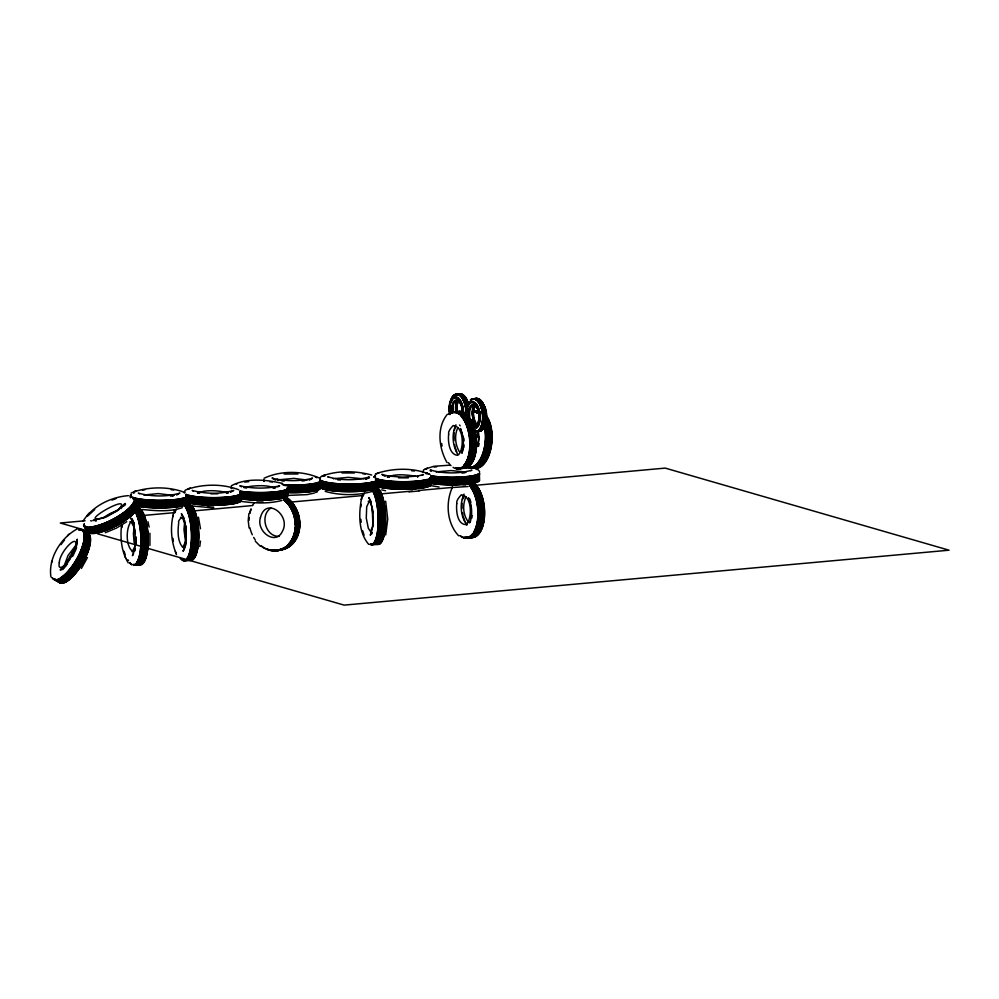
<?xml version="1.0" encoding="UTF-8"?>
<svg xmlns="http://www.w3.org/2000/svg" width="999" height="999" viewBox="0 0 999 999"><rect width="100%" height="100%" fill="white"/><g stroke="black" fill="none" stroke-linecap="round" stroke-linejoin="round"><path stroke-width="1.5" d="M184.291 493.069L185.14 490.259L190.347 488.024M197.702 493.044L197.602 491.92L199.8 493.081M227.784 492.994L227.834 491.958L226.323 493.031M277.235 480.132L277.235 479.195L278.246 480.232M387.575 477.01L387.475 475.886L381.855 474.388L385.04 476.311M417.694 477.147L417.807 476.036L423.476 474.575L422.327 475.099M422.614 472.539L423.676 469.805L427.472 468.281L424.762 469.355M372.302 509.278L372.802 522.302M135.702 538.848L134.578 550.074L132.442 555.656L133.516 553.633M136.264 543.706L136.176 536.962M149.937 545.516L149.912 533.179M186.151 525.886L186.089 538.274L184.053 549.6L184.328 548.613M185.802 540.809L185.102 524.338M59.316 562.637C57.318 572.552 65.847 564.897 69.718 559.515M77.06 542.607L77.248 539.185L76.149 548.289M478.883 436.913L477.847 446.053M479.008 438.436L477.922 446.565M454.058 432.742L454.021 440.671M463.261 447.739L463.311 438.424M463.873 447.477L464.073 444.892M462.062 503.334L462.025 508.616M471.078 517.981L471.128 507.592L468.531 497.827C472.115 505.494 472.589 514.473 470.029 522.527L470.417 521.103M471.878 518.069L472.065 515.472M248.913 513.449L248.214 520.629L249.088 527.971M173.901 494.88L173.589 495.317M307.168 480.019L306.381 480.294M319.98 478.159L321.054 476.598L324.737 475.124L322.078 476.198M363.511 478.721L363.137 479.07M466.158 471.928L465.759 472.277M360.839 507.017L361.188 504.333M373.089 523.401C374.9 525.949 368.893 531.543 371.291 531.156L370.167 531.131L368.306 528.209L366.271 518.081L366.708 506.793L369.293 501.186L368.206 501.336L370.179 502.335L372.078 507.067M121.578 524.775C120.092 537.624 121.279 551.66 128.234 562.862M122.028 527.522L122.402 524.825M134.216 525.174L133.404 534.003L134.141 542.732M184.765 520.754L183.966 529.582L185.714 542.844L185.564 542.17M199.738 546.528L200.487 541.096M173.189 515.022L172.74 516.883M478.621 446.203L479.133 443.606M454.42 430.294L454.957 427.984M462.949 449.1L461.938 453.246C464.273 445.142 463.573 436.326 460.439 428.534L463.086 437.275M462.512 499.575L463.311 496.116M59.303 562.699C59.503 550.774 83.292 527.484 73.551 552.584M63.524 567.544L67.994 555.569L76.249 544.83M66.821 563.486L68.107 560.039M76.086 546.74L77.273 541.708M361.501 498.951L361.363 499.562L362.787 493.793M361.8 497.152C358.666 512.437 357.979 531.843 368.693 544.368M385.701 534.989L387.724 519.093L385.664 501.248M463.711 497.702L464.098 496.278M52.048 561.163L51.573 562.699M135.052 546.141L132.193 551.76L133.267 551.61C125.999 548.076 125.35 529.008 131.006 521.64L134.253 527.509M134.803 550.998L135.402 548.813M174.625 509.79C169.842 524.288 170.604 540.534 176.536 554.582M185.614 541.72L182.755 547.34C177.285 541.121 177.747 530.844 178.709 522.839C177.01 520.566 183.704 516.52 180.494 517.37L182.705 518.369L184.815 523.089M185.652 545.491L186.251 543.306M371.953 533.678L372.227 532.842M76.236 546.091L71.803 556.118M75.162 551.286L76.536 547.627M455.956 424.825C451.448 434.066 452.535 445.679 457.754 454.408M452.46 487.175C445.379 502.41 446.765 523.239 458.641 535.776M464.06 494.105C459.403 503.821 460.514 516.458 466.97 525.112L465.546 522.527M465.996 496.815C462.15 504.982 463.012 516.346 469.255 522.889M362.887 496.428L364.373 493.219M67.245 561.688L69.855 556.505M72.59 556.443L74.638 552.31M87.45 557.517L81.406 568.431M457.867 427.597C454.308 434.827 455.057 444.592 459.365 451.635M174.775 512.499L176.411 509.278M185.277 546.853L182.992 551.236L184.078 549.213M197.652 493.244C205.02 489.435 218.331 490.447 227.36 492.732M371.378 533.179L370.242 535.202L371.453 532.592L371.141 533.566C374.026 522.427 373.439 510.327 369.817 499.413L370.217 500.324L368.793 497.627L371.341 501.935M83.004 521.166C92.62 506.118 110.727 497.002 128.371 495.654M69.705 556.718L75.062 548.763M71.965 555.906L65.797 564.922L60.165 569.992L67.47 563.936M131.119 493.119L136.451 490.734M60.951 544.63L64.535 539.922M71.953 553.109L75.799 548.476M387.475 477.297C395.429 473.351 406.893 474.925 415.884 476.273M447.377 414.235C436.351 427.622 438.836 448.426 447.077 462.649M86.638 516.071L87.363 515.272M124.925 504.845L125.537 504.158L123.826 506.031M87.875 515.909L94.705 509.515M119.106 509.078C134.615 490.646 71.329 527.272 105.22 517.332M120.891 508.678L125.037 503.521L116.546 511.188L106.381 516.908M89.648 512.799L88.174 514.298M63.973 567.981L66.458 565.397M69.118 534.065L67.557 535.626M63.149 568.843L63.674 568.344L61.663 569.867M231.356 485.751C246.741 477.547 266.396 479.682 282.754 483.454M264.023 478.284C280.894 470.242 303.209 470.666 320.192 478.346M375.212 474.213L379.008 472.689L376.311 473.751M417.445 476.573L417.807 476.036L402.709 477.122L387.462 476.011L389.398 477.06M133.666 493.231L134.515 492.482M270.854 508.054C259.365 515.459 265.896 537.512 279.408 536.301M102.422 518.356L110.165 513.498L118.581 510.077M277.672 486.925L279.62 485.839C266.683 488.948 252.747 488.773 239.81 485.751L241.521 486.838M118.881 509.278L104.57 517.32L92.944 520.392L95.13 520.529M126.761 521.715L116.384 528.096L105.32 532.704M176.648 495.017L179.895 493.094C166.633 497.09 151.648 496.678 138.299 493.169L139.435 493.693M230.544 492.307L233.778 490.384C220.517 494.38 205.544 493.968 192.195 490.459L193.331 490.984M273.813 487.724L274.688 487.125L274.513 488.299C268.893 484.552 253.459 485.414 245.367 487.312M312.437 478.034L311.164 478.871L312.275 478.371C299.35 481.493 285.402 481.318 272.465 478.284L273.564 478.796L272.09 477.947M309.178 480.219L310.327 479.458M135.352 491.221L134.178 491.745C150.162 486.575 169.056 486.451 184.865 492.482M189.236 488.511L188.074 489.035C204.058 483.866 222.952 483.741 238.761 489.772M323.976 475.387C339.061 470.304 356.431 470.916 371.69 475.024M324.313 476.111L325.299 475.674M378.196 472.939C394.268 468.044 413.186 467.694 428.946 474.001M365.784 479.021L369.33 476.973C356.006 480.731 341.034 480.569 327.709 476.823L328.858 477.36M368.519 478.221L369.505 477.772M426.66 468.543L434.016 466.271L449.488 465.209M470.779 470.704L471.94 470.179C458.603 473.888 443.631 473.788 430.319 469.98L431.456 470.517M236.338 484.103L237.3 483.666M277.947 479.882L293.918 478.384L306.243 479.945M172.427 495.741L173.801 495.129M182.305 507.667C169.643 512.075 155.607 510.776 142.457 509.515M315.696 492.495L317.507 491.72M77.31 528.896C61.064 537.487 47.964 558.266 50.937 576.923M371.74 491.545C356.83 495.754 340.072 495.579 325.174 491.383M111.95 500.087L115.996 498.613M281.918 500.462C268.519 503.946 254.233 503.309 240.634 501.273M314.585 492.994L307.168 494.617L289.435 495.367M145.28 494.88L158.217 493.593L173.464 495.442M335.115 478.583L348.301 477.36L361.638 478.671M365.11 479.12L367.382 478.633M437.799 471.753L451.048 470.554L464.335 471.878M183.029 547.227L183.816 547.19M273.102 488.099L275.724 487.662M142.47 490.084L144.867 489.772M170.492 496.103L173.389 495.716M95.617 520.979L96.404 520.866M434.153 467.082L436.613 466.783M462.025 473.114L465.022 472.752M419.667 490.909L408.878 491.895M463.061 486.301L465.534 486.001M468.131 486.513L451.098 487.599M244.655 482.067L248.664 481.68M302.11 480.981L304.545 480.756M85.102 520.766L60.29 523.014L87.175 530.794M145.592 515.272L175.062 512.599M195.23 510.764L252.622 505.556M291.396 502.035L362.749 495.554M381.356 493.868L412.375 491.046M418.581 490.484L452.709 487.387M477.522 485.139L665.209 468.106L949.05 550.199L344.131 605.119L97.64 533.816M284.166 474.038L297.939 474.001M217.832 493.793L210.814 493.831M342.058 472.939L354.445 472.977M408.329 477.847L398.489 477.834M256.805 501.998L263.049 502.01M207.442 506.993L213.661 507.117M213.674 507.942L192.32 505.981M337.774 479.845L340.409 480.032M411.663 470.779L414.56 470.991M281.78 480.831L284.265 481.068M269.68 481.73L272.415 481.993M171.241 489.722L173.801 490.034M362.724 473.713L365.222 474.038M439.036 487.012L430.194 485.514M243.931 487.599L246.653 488.049M90.622 520.766L91.708 520.991M381.73 489.91L385.577 490.746M427.048 473.226L426.211 472.902L430.032 474.463M475.499 468.831L478.421 470.005L479.582 471.578M430.132 470.791L431.118 471.241M425.736 473.439L426.723 473.901M333.703 478.871L333.404 478.608M281.493 483.766L282.43 484.19M315.085 476.735L316.883 477.772M274.176 479.383L275.487 480.144M227.21 492.632L227.884 493.281M144.38 495.279L143.806 494.93M255.257 541.133L260.127 546.066M127.847 559.74L128.534 560.514M459.515 425.025L460.177 425.811M436.463 472.14L436.039 471.778M132.068 518.643L134.253 523.726M133.479 522.377L130.819 518.094L133.441 523.863L135.365 533.566M184.128 518.219L181.381 513.673L184.003 519.443L186.076 530.432M175.374 551.436L176.299 553.833M124.813 555.856L125.749 558.254M133.579 522.639L134.365 524.85M124.026 551.236L125.212 554.557M455.519 448.426L456.743 451.96M469.692 498.738L470.916 502.272M463.211 516.533L464.835 521.241M362.649 530.744L364.086 535.189M198.464 517.207L200.474 528.758M147.914 521.628L149.138 527.097M372.302 508.229L373.077 513.124M454.607 444.63L455.107 447.252M462.45 512.612L462.949 515.222M441.633 443.456L442.12 445.966M172.989 538.361L173.364 541.383M134.54 528.758L135.477 539.81M135.614 538.161L136.101 542.02M360.851 519.268L361.201 522.29M244.593 486.763L244.643 487.312M478.459 431.768L479.07 437.25M477.447 433.753L477.759 437.599M463.836 438.211L463.998 440.896M486.051 415.447A28.472 14.635 -86.3 0 1 490.709 449.4A28.472 14.635 -86.3 0 1 473.876 467.982M477.023 411.613A28.472 14.635 -86.3 0 1 479.595 411.463M486.113 419.88A28.472 14.635 -86.3 0 1 487.387 451.523A28.472 14.635 -86.3 0 1 472.402 468.056M474.3 411.426A28.472 14.635 -86.3 0 1 478.121 411.538M485.951 417.457A28.472 14.635 -86.3 0 1 488.986 449.875A28.472 14.635 -86.3 0 1 473.551 468.131M475.449 411.513A28.472 14.635 -86.3 0 1 479.27 411.613M487.175 417.532A28.472 14.635 -86.3 0 1 489.91 451.111A28.472 14.635 -86.3 0 1 473.514 467.957M476.673 411.588A28.472 14.635 -86.3 0 1 479.233 411.451A13.462 6.656 84.8 0 1 479.607 420.666M486.313 417.482A28.472 14.635 -86.3 0 1 489.048 451.048A28.472 14.635 -86.3 0 1 472.652 467.907M475.811 411.526A28.472 14.635 -86.3 0 1 479.632 411.638M486.188 417.757A28.122 14.448 -86.3 0 1 481.118 465.147M480.219 465.871A28.122 14.448 -86.3 0 1 477.734 467.282M476.473 467.669A28.122 14.448 -86.3 0 1 472.702 467.557M475.811 411.875A28.122 14.448 -86.3 0 1 479.582 411.988M485.826 417.732A28.122 14.448 -86.3 0 1 480.769 465.122M479.857 465.846A28.122 14.448 -86.3 0 1 473.576 467.782M475.449 411.863A28.122 14.448 -86.3 0 1 479.233 411.963M485.951 415.746A28.122 14.448 -86.3 0 1 484.915 462.387M476.423 467.919A28.122 14.448 -86.3 0 1 473.913 467.632M477.035 411.963A28.122 14.448 -86.3 0 1 479.557 411.825M487.05 417.807A28.122 14.448 -86.3 0 1 484.552 462.362M477.335 467.719A28.122 14.448 -86.3 0 1 473.551 467.607M476.673 411.938A28.122 14.448 -86.3 0 1 479.208 411.8M473.439 411.113A28.472 14.635 -86.3 0 1 479.557 413.436M485.064 422.565A28.472 14.635 -86.3 0 1 472.827 467.769M473.426 411.463A28.122 14.448 -86.3 0 1 478.334 412.887M484.915 422.777A28.122 14.448 -86.3 0 1 480.044 462.062M475.337 466.433A28.122 14.448 -86.3 0 1 470.292 467.569M485.964 420.117A28.122 14.448 -86.3 0 1 487.237 451.373A28.122 14.448 -86.3 0 1 472.44 467.707M474.313 411.788A28.122 14.448 -86.3 0 1 478.084 411.888M486.063 422.852A28.122 14.448 -86.3 0 1 485.726 452.947A28.122 14.448 -86.3 0 1 471.428 467.644M473.301 411.713A28.122 14.448 -86.3 0 1 477.085 411.825M473.301 411.363A28.472 14.635 -86.3 0 1 479.557 412.624M486.213 422.639A28.472 14.635 -86.3 0 1 473.963 467.844M473.064 411.438A28.122 14.448 -86.3 0 1 477.984 412.862M485.277 425.199A28.122 14.448 -86.3 0 1 479.682 462.038M474.987 466.408A28.122 14.448 -86.3 0 1 469.93 467.544M473.076 411.089A28.472 14.635 -86.3 0 1 479.195 413.411M485.089 423.751A28.472 14.635 -86.3 0 1 484.165 453.671A28.472 14.635 -86.3 0 1 469.905 467.894M474.762 411.326A28.472 14.635 -86.3 0 1 478.346 413.349M484.89 426.273A28.472 14.635 -86.3 0 1 482.43 455.906A28.472 14.635 -86.3 0 1 467.782 467.582M474.712 411.675A28.122 14.448 -86.3 0 1 477.122 412.812M484.727 426.436A28.122 14.448 -86.3 0 1 482.292 455.706A28.122 14.448 -86.3 0 1 467.832 467.232M474.363 411.65A28.122 14.448 -86.3 0 1 476.76 412.787M484.365 426.411A28.122 14.448 -86.3 0 1 472.502 466.933M471.241 467.32A28.122 14.448 -86.3 0 1 467.47 467.207M474.4 411.301A28.472 14.635 -86.3 0 1 477.984 413.324M484.54 426.248A28.472 14.635 -86.3 0 1 482.067 455.894A28.472 14.635 -86.3 0 1 467.432 467.557M475.049 483.841A28.472 14.123 84.8 0 1 484.403 517.757A28.472 14.123 84.8 0 1 470.167 537.187M473.176 484.99A28.472 14.123 84.8 0 1 481.568 518.893A28.472 14.123 84.8 0 1 467.42 537.437M473.464 483.978A28.472 14.123 84.8 0 1 482.817 517.907A28.472 14.123 84.8 0 1 468.581 537.337M474.687 483.866A28.472 14.123 84.8 0 1 484.04 517.794A28.472 14.123 84.8 0 1 469.805 537.225M473.826 483.941A28.472 14.123 84.8 0 1 483.179 517.869A28.472 14.123 84.8 0 1 468.943 537.3M476.273 487.237A28.122 13.949 84.8 0 1 477.072 534.29M472.602 537.062A28.122 13.949 84.8 0 1 468.943 536.95M475.911 487.275A28.122 13.949 84.8 0 1 476.71 534.315M472.24 537.1A28.122 13.949 84.8 0 1 468.581 536.987M477.147 487.162A28.122 13.949 84.8 0 1 479.845 531.643M476.898 535.202A28.122 13.949 84.8 0 1 474.65 536.6M471.004 485.189A28.472 14.123 84.8 0 1 479.395 519.093A28.472 14.123 84.8 0 1 465.247 537.637M472.589 487.574A28.122 13.949 84.8 0 1 475.287 532.055M474.375 533.429A28.122 13.949 84.8 0 1 472.34 535.614M468.918 537.4A28.122 13.949 84.8 0 1 465.247 537.287M472.24 484.403A28.122 13.949 84.8 0 1 481.481 517.894A28.122 13.949 84.8 0 1 467.42 537.087M472.09 485.389A28.122 13.949 84.8 0 1 476.436 531.955M472.402 536.313A28.122 13.949 84.8 0 1 466.408 537.187M472.165 485.077A28.472 14.123 84.8 0 1 480.556 518.981A28.472 14.123 84.8 0 1 466.408 537.537M472.227 487.599A28.122 13.949 84.8 0 1 474.925 532.092M474.013 533.454A28.122 13.949 84.8 0 1 471.978 535.651M468.556 537.437A28.122 13.949 84.8 0 1 464.897 537.325M470.641 485.214A28.472 14.123 84.8 0 1 479.033 519.118A28.472 14.123 84.8 0 1 464.885 537.674M469.78 485.302A28.472 14.123 84.8 0 1 477.659 522.614A28.472 14.123 84.8 0 1 460.327 535.726M469.705 485.601A28.122 13.949 84.8 0 1 474.05 532.167M471.103 535.726A28.122 13.949 84.8 0 1 464.023 537.4M470.991 487.712A28.122 13.949 84.8 0 1 473.688 532.192M472.777 533.566A28.122 13.949 84.8 0 1 463.661 537.437M469.418 485.327A28.472 14.123 84.8 0 1 477.31 522.639A28.472 14.123 84.8 0 1 459.965 535.751M477.51 487.125A28.122 13.949 84.8 0 1 480.207 531.605M479.532 480.232A28.472 4.695 0.3 0 1 462.025 484.503A28.472 4.695 0.3 0 1 430.969 483.329M479.545 477.097A28.472 4.695 0.3 0 1 462.038 481.356A28.472 4.695 0.3 0 1 430.994 480.194M479.545 478.421A28.472 4.695 0.3 0 1 462.025 482.679A28.472 4.695 0.3 0 1 430.981 481.518M479.532 479.82A28.472 4.695 0.3 0 1 462.025 484.09A28.472 4.695 0.3 0 1 430.969 482.917M479.532 478.833A28.472 4.695 0.3 0 1 462.025 483.091A28.472 4.695 0.3 0 1 430.981 481.93M478.246 480.032A28.122 4.645 0.3 0 1 431.231 481.893M478.246 479.62A28.122 4.645 0.3 0 1 431.231 481.481M478.234 481.431A28.122 4.645 0.3 0 1 431.218 483.291M478.246 481.019A28.122 4.645 0.3 0 1 431.218 482.879M479.557 474.625A28.472 4.695 0.3 0 1 462.05 478.883A28.472 4.695 0.3 0 1 431.006 477.722M475.474 476.923A28.122 4.645 0.3 0 1 431.256 477.684M479.208 474.625A28.122 4.645 0.3 0 1 478.271 475.824M479.195 477.097A28.122 4.645 0.3 0 1 461.9 481.306A28.122 4.645 0.3 0 1 431.231 480.157M479.195 475.949A28.122 4.645 0.3 0 1 461.913 480.157A28.122 4.645 0.3 0 1 431.243 479.008M479.557 475.949A28.472 4.695 0.3 0 1 462.038 480.207A28.472 4.695 0.3 0 1 430.994 479.045M475.474 476.511A28.122 4.645 0.3 0 1 431.256 477.272M479.208 474.213A28.122 4.645 0.3 0 1 478.271 475.412M479.557 474.213A28.472 4.695 0.3 0 1 462.05 478.471A28.472 4.695 0.3 0 1 431.006 477.31M479.57 473.226A28.472 4.695 0.3 0 1 462.062 477.485A28.472 4.695 0.3 0 1 431.006 476.323M478.271 474.413A28.122 4.645 0.3 0 1 431.256 476.286M478.284 474.001A28.122 4.645 0.3 0 1 431.256 475.874M479.57 472.814A28.472 4.695 0.3 0 1 462.062 477.072A28.472 4.695 0.3 0 1 431.006 475.911M132.043 564.86A28.472 8.954 87.1 0 1 129.695 562.887M135.052 511.538A28.472 8.954 87.1 0 1 141.059 541.808A28.472 8.954 87.1 0 1 134.39 564.91M137.313 510.327A28.472 8.954 87.1 0 1 144.006 544.08A28.472 8.954 87.1 0 1 135.052 564.71M136.051 510.389A28.472 8.954 87.1 0 1 142.732 544.143A28.472 8.954 87.1 0 1 133.791 564.772M135.452 511.525A28.472 8.954 87.1 0 1 141.446 541.795A28.472 8.954 87.1 0 1 134.778 564.885M136.401 511.476A28.472 8.954 87.1 0 1 142.283 545.354A28.472 8.954 87.1 0 1 133.391 564.785M136.364 511.788A28.122 8.854 87.1 0 1 139.71 559.015M135.702 564.497A28.122 8.854 87.1 0 1 133.391 564.435M136.763 511.763A28.122 8.854 87.1 0 1 140.097 559.003M138.262 562.624A28.122 8.854 87.1 0 1 133.791 564.423M132.043 564.51A28.122 8.854 87.1 0 1 129.72 562.562M136.438 514.51A28.122 8.854 87.1 0 1 136.513 562.712M136.826 514.497A28.122 8.854 87.1 0 1 136.913 562.687M137.35 508.241A28.472 8.954 87.1 0 1 146.453 540.322A28.472 8.954 87.1 0 1 137.437 564.585M139.66 510.539A28.122 8.854 87.1 0 1 143.744 558.816M139.748 564.285A28.122 8.854 87.1 0 1 137.437 564.235M137.288 510.651A28.122 8.854 87.1 0 1 143.893 543.993A28.122 8.854 87.1 0 1 135.052 564.36M138.399 510.601A28.122 8.854 87.1 0 1 145.005 543.931A28.122 8.854 87.1 0 1 136.164 564.298M138.424 510.277A28.472 8.954 87.1 0 1 145.117 544.03A28.472 8.954 87.1 0 1 136.164 564.647M137.75 508.566A28.122 8.854 87.1 0 1 146.041 529.308A28.122 8.854 87.1 0 1 144.143 558.791M140.147 564.273A28.122 8.854 87.1 0 1 137.837 564.223M137.75 508.216A28.472 8.954 87.1 0 1 146.853 540.297A28.472 8.954 87.1 0 1 137.837 564.572M138.699 508.166A28.472 8.954 87.1 0 1 147.802 540.247A28.472 8.954 87.1 0 1 138.786 564.522M141.009 510.464A28.122 8.854 87.1 0 1 147.602 536.538A28.122 8.854 87.1 0 1 143.257 562.375M141.096 564.223A28.122 8.854 87.1 0 1 138.786 564.173M141.408 510.439A28.122 8.854 87.1 0 1 148.002 536.513A28.122 8.854 87.1 0 1 143.644 562.35M141.496 564.198A28.122 8.854 87.1 0 1 139.186 564.148M139.086 508.154A28.472 8.954 87.1 0 1 148.202 540.234A28.472 8.954 87.1 0 1 139.186 564.497M475.661 425.761A14.048 6.943 84.8 0 1 473.114 419.942M472.427 416.396A14.048 6.943 84.8 0 1 473.189 406.081M484.265 406.431A14.048 6.943 84.8 0 1 485.377 409.627M486.063 413.174A14.048 6.943 84.8 0 1 486.026 420.342M475.899 425.287A13.462 6.656 84.8 0 1 473.451 419.717M473.526 406.443A13.462 6.656 84.8 0 0 472.802 416.321A14.148 6.993 84.8 0 1 473.526 405.994M475.961 424.837A12.862 6.369 84.8 0 1 473.638 419.505M473.002 416.258A12.862 6.369 84.8 0 1 473.701 406.818M476.623 425.162A11.239 5.557 84.8 0 1 474.2 405.894M476.398 424.263A10.227 5.057 84.8 0 1 472.652 413.424A10.227 5.057 84.8 0 1 476.498 404.795M475.949 422.789A10.177 5.032 84.8 0 1 474.975 406.705M474.712 421.266A10.802 5.345 84.8 0 1 474.787 406.206M473.426 416.208A12.762 6.319 84.8 0 1 474.113 406.843M474.9 422.739A13.462 6.656 84.8 0 1 473.838 419.68M473.064 415.122A13.462 6.656 84.8 0 1 473.226 409.415M484.915 407.704A13.462 6.656 84.8 0 1 485.589 409.802M486.238 413.199A13.462 6.656 84.8 0 1 486.201 420.067M476.011 425.799A14.148 6.993 84.8 0 1 473.451 419.942M484.677 406.331A14.148 6.993 84.8 0 1 485.789 409.553M486.076 410.714A14.148 6.993 84.8 0 1 486.014 422.515M469.393 416.833A16.321 8.067 84.8 0 1 469.443 408.504M475.274 398.801A16.321 8.067 84.8 0 1 485.214 413.087A16.321 8.067 84.8 0 1 479.345 431.118M469.205 416.845A16.321 8.067 84.8 0 1 468.968 414.011M468.981 411.213A16.321 8.067 84.8 0 1 469.243 408.516M475.074 398.813A16.321 8.067 84.8 0 1 485.227 415.222A16.508 8.167 84.8 0 1 477.023 431.256M477.023 431.068A16.321 8.067 84.8 0 0 485.227 415.222A16.508 8.167 84.8 0 0 475.062 398.626M468.968 416.433A10.177 5.032 84.8 0 1 473.064 405.132A10.177 5.032 84.8 0 1 478.983 415.859A10.177 5.032 84.8 0 1 473.851 425.299M469.705 416.371A10.227 5.057 84.8 0 1 471.59 406.293A10.227 5.057 84.8 0 1 477.272 407.205M479.07 421.528A10.227 5.057 84.8 0 1 478.246 423.376M477.185 424.675A10.227 5.057 84.8 0 1 474.612 425.274M468.456 413.698A10.802 5.345 84.8 0 1 473.926 404.62A10.802 5.345 84.8 0 1 479.27 416.833A10.802 5.345 84.8 0 1 473.813 425.911M475.249 398.613A16.508 8.167 84.8 0 1 485.514 415.209A16.508 8.167 84.8 0 1 477.222 431.231A16.321 8.067 84.8 0 0 483.304 417.532A16.321 8.067 84.8 0 0 477.335 400.224M474.438 398.688A16.508 8.167 84.8 0 1 484.702 415.284A16.508 8.167 84.8 0 1 476.411 431.306M474.463 398.876A16.321 8.067 84.8 0 1 484.602 415.284A16.321 8.067 84.8 0 1 476.411 431.118M473.913 398.926A16.321 8.067 84.8 0 1 484.065 415.334A16.321 8.067 84.8 0 1 475.861 431.168M473.888 398.738A16.508 8.167 84.8 0 1 484.153 415.334A16.508 8.167 84.8 0 1 475.861 431.356M475.911 398.551A16.508 8.167 84.8 0 1 485.976 412.999A16.508 8.167 84.8 0 1 480.019 431.243M475.936 398.738A16.321 8.067 84.8 0 1 485.876 413.024A16.321 8.067 84.8 0 1 479.995 431.056M475.736 398.763A16.321 8.067 84.8 0 1 477.859 398.826M479.97 399.987A16.321 8.067 84.8 0 1 485.939 417.282A16.321 8.067 84.8 0 1 479.807 431.068M475.711 398.564A16.508 8.167 84.8 0 1 485.776 413.024A16.508 8.167 84.8 0 1 479.832 431.256M471.266 399.837A16.508 8.167 84.8 0 1 482.992 411.126A16.508 8.167 84.8 0 1 477.385 431.481M473.289 398.976A16.321 8.067 84.8 0 1 475.412 399.051M477.522 400.212A16.321 8.067 84.8 0 1 483.504 417.507A16.321 8.067 84.8 0 1 477.36 431.293M473.101 399.001A16.321 8.067 84.8 0 1 475.212 399.063M471.078 399.85A16.508 8.167 84.8 0 1 482.804 411.138A16.508 8.167 84.8 0 1 477.185 431.493M472.614 398.851A16.508 8.167 84.8 0 1 482.679 413.299A16.508 8.167 84.8 0 1 476.723 431.543M472.639 399.038A16.321 8.067 84.8 0 1 482.579 413.324A16.321 8.067 84.8 0 1 476.698 431.356M470.467 400.087A16.321 8.067 84.8 0 1 482.055 411.251A16.321 8.067 84.8 0 1 476.511 431.368M467.02 406.156A16.508 8.167 84.8 0 0 466.508 408.678A16.321 8.067 84.8 0 0 456.605 394.368M467.357 404.995A16.508 8.167 84.8 0 1 468.194 402.909A16.508 8.167 84.8 0 0 459.215 393.943M470.417 399.912A16.508 8.167 84.8 0 1 482.142 411.201A16.508 8.167 84.8 0 1 476.535 431.556M465.734 413.311A14.148 6.993 84.8 0 1 476.423 404.308A14.148 6.993 84.8 0 1 476.298 428.471M465.984 413.411A13.462 6.656 84.8 0 1 476.161 404.857A13.462 6.656 84.8 0 1 476.036 427.847M466.433 413.511A12.762 6.319 84.8 0 1 476.073 405.382A12.762 6.319 84.8 0 1 475.961 427.197M466.758 413.461A12.862 6.369 84.8 0 1 466.995 410.239M467.644 407.367A12.862 6.369 84.8 0 1 468.681 405.032M473.264 402.634A12.862 6.369 84.8 0 1 474.925 403.559M478.808 410.601A12.862 6.369 84.8 0 1 479.395 420.417M478.746 423.289A12.862 6.369 84.8 0 1 476.361 427.247M466.421 409.765A14.048 6.943 84.8 0 1 467.132 406.63M476.773 404.345A14.048 6.943 84.8 0 1 478.121 426.573M479.757 413.936A11.239 5.557 84.8 0 1 479.72 419.68M455.744 411.775A14.048 6.943 84.8 0 1 456.506 401.473M456.83 401.835A13.462 6.656 84.8 0 0 456.106 411.7A14.148 6.993 84.8 0 1 456.83 401.373M456.318 411.65A12.862 6.369 84.8 0 1 458.054 399.875M455.994 411.563A11.239 5.557 84.8 0 1 457.505 401.273M456.131 411.476A10.227 5.057 84.8 0 1 458.566 400.824M456.918 411.401A10.177 5.032 84.8 0 1 459.353 400.799M456.655 411.463A10.802 5.345 84.8 0 1 458.104 401.586M456.743 411.6A12.762 6.319 84.8 0 1 457.43 402.235M456.493 411.675A13.462 6.656 84.8 0 1 457.23 401.798M464.835 397.19A14.148 6.993 84.8 0 1 466.533 399.076M453.371 412.162A16.321 8.067 84.8 0 1 453.109 407.917M461.363 394.193A16.321 8.067 84.8 0 1 468.019 402.997M452.909 407.929A16.321 8.067 84.8 0 1 453.209 403.846M459.053 394.143A16.321 8.067 84.8 0 1 468.206 404.308M449.737 409.602A16.508 8.167 84.8 0 0 449.975 412.475A16.321 8.067 84.8 0 1 449.812 408.204M452.197 397.377A16.508 8.167 84.8 0 1 465.984 408.691A16.321 8.067 84.8 0 0 460.177 395.654M452.26 397.527A16.321 8.067 84.8 0 1 453.971 395.454M455.944 394.43A16.321 8.067 84.8 0 1 458.066 394.493M449.875 412.475A16.321 8.067 84.8 0 1 449.612 408.229A16.508 8.167 84.8 0 0 449.775 412.5M450.749 400.499A16.321 8.067 84.8 0 1 453.771 395.479M455.756 394.443A16.321 8.067 84.8 0 1 457.867 394.505M459.977 395.666A16.321 8.067 84.8 0 1 465.934 411.563M449.825 404.071A16.508 8.167 84.8 0 1 458.953 394.767A16.508 8.167 84.8 0 1 466.046 412.999M449.275 412.375A14.148 6.993 84.8 0 1 454.97 396.653A14.148 6.993 84.8 0 1 463.199 411.588M449.9 414.597A13.462 6.656 84.8 0 1 454.358 397.427A13.462 6.656 84.8 0 1 462.762 411.551M462.525 412.599A12.762 6.319 84.8 0 0 455.357 398.027A12.762 6.319 84.8 0 0 449.937 412.212A13.462 6.656 84.8 0 1 449.937 405.394M451.935 411.888A10.802 5.345 84.8 0 1 456.531 399.887A10.802 5.345 84.8 0 1 462.587 412.225M452.272 411.813A10.177 5.032 84.8 0 1 456.593 400.512A10.177 5.032 84.8 0 1 462.3 412.125A28.122 13.949 84.8 0 0 458.703 411.963M453.022 411.75A10.227 5.057 84.8 0 1 458.029 400.499M462.937 409.403A10.227 5.057 84.8 0 1 463.099 412.063M452.172 411.9A11.239 5.557 84.8 0 1 452.197 406.168M457.679 399.538A11.239 5.557 84.8 0 1 459.128 400.337M462.512 406.493A11.239 5.557 84.8 0 1 463.061 409.328M450.262 412.187A12.862 6.369 84.8 0 1 450.299 405.619M450.961 402.747A12.862 6.369 84.8 0 1 451.998 400.424M456.568 398.027A12.862 6.369 84.8 0 1 459.79 400.661M462.375 407.043A12.862 6.369 84.8 0 1 462.949 412.587M456.493 397.452A13.462 6.656 84.8 0 1 458.241 398.414M462.562 406.88A13.462 6.656 84.8 0 1 462.949 409.178M449.687 412.325A14.048 6.943 84.8 0 1 449.725 405.157M460.089 399.737A14.048 6.943 84.8 0 1 463.524 411.551M455.244 395.342A16.321 8.067 84.8 0 1 466.97 407.192M455.207 395.167A16.508 8.167 84.8 0 1 467.057 407.155M454.582 395.229A16.508 8.167 84.8 0 1 466.645 408.628M459.028 393.956A16.508 8.167 84.8 0 1 467.907 402.934M456.368 395.067A16.508 8.167 84.8 0 1 467.619 404.295M456.418 395.242A16.321 8.067 84.8 0 1 460.514 394.268M462.624 395.429A16.321 8.067 84.8 0 1 467.544 404.37M455.744 395.117A16.508 8.167 84.8 0 1 467.008 404.358M455.794 395.292A16.321 8.067 84.8 0 1 466.92 404.42M458.666 411.613A28.472 14.123 84.8 0 1 476.073 436.551A28.472 14.123 84.8 0 1 465.784 468.019M455.919 411.863A28.472 14.123 84.8 0 1 473.676 440.509A28.472 14.123 84.8 0 1 459.328 468.156M457.067 411.763A28.472 14.123 84.8 0 1 474.837 440.397A28.472 14.123 84.8 0 1 460.489 468.044A28.122 13.949 84.8 0 1 456.793 468.032M458.304 411.65A28.472 14.123 84.8 0 1 475.711 436.575A28.472 14.123 84.8 0 1 465.422 468.056M457.43 411.725A28.472 14.123 84.8 0 1 475.199 440.372A28.472 14.123 84.8 0 1 460.851 468.019M462.362 412.649A28.122 13.949 84.8 0 1 466.533 415.871M468.181 417.957A28.122 13.949 84.8 0 1 470.879 462.437M469.967 463.798A28.122 13.949 84.8 0 1 464.51 467.782M463.598 412.537A28.122 13.949 84.8 0 1 475.549 434.165A28.122 13.949 84.8 0 1 472.102 462.325M471.191 463.686A28.122 13.949 84.8 0 1 465.734 467.669M458.341 412A28.122 13.949 84.8 0 1 460.776 411.863M465.659 414.11A28.122 13.949 84.8 0 1 471.753 462.35M470.829 463.723A28.122 13.949 84.8 0 1 465.372 467.707M451.386 413.062A28.472 14.123 84.8 0 1 471.303 438.224A28.472 14.123 84.8 0 1 457.155 468.356M453.783 412.412A28.122 13.949 84.8 0 1 459.902 413.661M464.498 418.281A28.122 13.949 84.8 0 1 467.195 462.762M460.814 468.119A28.122 13.949 84.8 0 1 458.391 468.256M459.615 412.325A28.122 13.949 84.8 0 1 473.501 440.497A28.122 13.949 84.8 0 1 462.987 467.919M462 412.687A28.122 13.949 84.8 0 1 464.423 414.223M467.819 417.982A28.122 13.949 84.8 0 1 470.517 462.462M469.605 463.836A28.122 13.949 84.8 0 1 467.569 466.034M458.603 412.425A28.122 13.949 84.8 0 1 461.063 413.561M462.262 414.423A28.122 13.949 84.8 0 1 472.589 444.243A28.122 13.949 84.8 0 1 461.975 468.007M454.907 411.963A28.472 14.123 84.8 0 1 472.664 440.596A28.472 14.123 84.8 0 1 458.316 468.244M453.421 412.45A28.122 13.949 84.8 0 1 459.54 413.698M460.739 414.56A28.122 13.949 84.8 0 1 463.324 417.232M464.135 418.319A28.122 13.949 84.8 0 1 466.833 462.799M463.886 466.358A28.122 13.949 84.8 0 1 461.638 467.757M451.024 413.099A28.472 14.123 84.8 0 1 470.941 438.249A28.472 14.123 84.8 0 1 456.793 468.381M449.051 413.986A28.472 14.123 84.8 0 1 469.93 437.1A28.472 14.123 84.8 0 1 455.931 468.469M449.138 414.31A28.122 13.949 84.8 0 1 458.678 413.773M461.613 416.308A28.122 13.949 84.8 0 1 470.129 441.421A28.122 13.949 84.8 0 1 464.06 465.447M459.59 468.231A28.122 13.949 84.8 0 1 455.931 468.119M448.776 414.348A28.122 13.949 84.8 0 1 455.856 412.674M461.251 416.346A28.122 13.949 84.8 0 1 469.767 441.458A28.122 13.949 84.8 0 1 463.698 465.472M459.228 468.256A28.122 13.949 84.8 0 1 455.569 468.144M448.688 414.023A28.472 14.123 84.8 0 1 469.83 439.61A28.472 14.123 84.8 0 1 453.084 467.345M450.974 465.684A28.472 14.123 84.8 0 1 448.439 462.662M431.068 484.64A28.472 4.695 0.3 0 1 410.04 489.073A28.472 4.695 0.3 0 1 377.972 486.738M430.094 480.282A28.472 4.695 0.3 0 1 413.574 485.764A28.472 4.695 0.3 0 1 377.984 483.603M430.094 481.593A28.472 4.695 0.3 0 1 413.574 487.075A28.472 4.695 0.3 0 1 377.984 484.927M430.082 483.004A28.472 4.695 0.3 0 1 413.561 488.486A28.472 4.695 0.3 0 1 377.972 486.326M430.094 482.017A28.472 4.695 0.3 0 1 413.574 487.5A28.472 4.695 0.3 0 1 377.984 485.339M426.998 485.539A28.122 4.645 0.3 0 1 378.284 485.302M429.745 482.03A28.122 4.645 0.3 0 1 429.782 484.428M426.998 485.127A28.122 4.645 0.3 0 1 378.284 484.89M429.757 481.618A28.122 4.645 0.3 0 1 429.795 484.016M430.719 484.627A28.122 4.645 0.3 0 1 406.343 489.123A28.122 4.645 0.3 0 1 375.449 485.576M429.782 485.414A28.122 4.645 0.3 0 1 402.672 488.736A28.122 4.645 0.3 0 1 375.449 485.164M429.745 483.017A28.122 4.645 0.3 0 1 430.719 484.215M430.107 477.809A28.472 4.695 0.3 0 1 413.598 483.291A28.472 4.695 0.3 0 1 377.997 481.131M429.77 477.822A28.122 4.645 0.3 0 1 413.461 483.229A28.122 4.645 0.3 0 1 378.309 481.106M429.757 480.294A28.122 4.645 0.3 0 1 409.965 485.889A28.122 4.645 0.3 0 1 375.462 482.442M430.744 480.344A28.122 4.645 0.3 0 1 409.965 484.727A28.122 4.645 0.3 0 1 378.296 482.417M431.093 480.344A28.472 4.695 0.3 0 1 410.065 484.79A28.472 4.695 0.3 0 1 377.997 482.442M430.756 478.608A28.122 4.645 0.3 0 1 406.368 483.104A28.122 4.645 0.3 0 1 375.487 479.557M431.106 478.608A28.472 4.695 0.3 0 1 410.065 483.054A28.472 4.695 0.3 0 1 378.009 480.719M431.106 477.622A28.472 4.695 0.3 0 1 410.077 482.067A28.472 4.695 0.3 0 1 378.009 479.72M374.15 477.36A28.472 4.695 0.3 0 1 375.112 476.148M427.023 479.92A28.122 4.645 0.3 0 1 399.038 482.08A28.122 4.645 0.3 0 1 375.487 478.558M374.513 477.36A28.122 4.645 0.3 0 1 375.449 476.161M430.756 477.622A28.122 4.645 0.3 0 1 429.82 478.821M427.023 479.508A28.122 4.645 0.3 0 1 399.038 481.668A28.122 4.645 0.3 0 1 375.487 478.146M374.513 476.948A28.122 4.645 0.3 0 1 375.449 475.749M431.106 477.21A28.472 4.695 0.3 0 1 410.077 481.655A28.472 4.695 0.3 0 1 378.009 479.308M374.163 476.948A28.472 4.695 0.3 0 1 375.112 475.736M372.902 488.911A28.122 4.645 0.3 0 1 345.005 491.096A28.122 4.645 0.3 0 1 321.316 487.612M376.536 486.6A28.122 4.645 0.3 0 1 375.649 487.799M376.885 487.012A28.472 4.695 0.3 0 1 348.688 491.62A28.472 4.695 0.3 0 1 319.942 486.813M376.885 486.6A28.472 4.695 0.3 0 1 352.397 491.183A28.472 4.695 0.3 0 1 320.979 487.624M372.902 489.323A28.122 4.645 0.3 0 1 341.396 491.383A28.122 4.645 0.3 0 1 320.292 486.813M376.536 487.012A28.122 4.645 0.3 0 1 375.649 488.211M375.874 480.194A28.472 4.695 0.3 0 1 356.069 485.876A28.472 4.695 0.3 0 1 321.004 482.43M375.674 482.604A28.122 4.645 0.3 0 1 352.372 485.926A28.122 4.645 0.3 0 1 324.225 483.541M376.898 485.614A28.472 4.695 0.3 0 1 352.41 490.184A28.472 4.695 0.3 0 1 320.991 486.638M372.914 487.924A28.122 4.645 0.3 0 1 324.2 487.749M372.914 487.512A28.122 4.645 0.3 0 1 324.2 487.337M376.898 485.202A28.472 4.695 0.3 0 1 352.41 489.772A28.472 4.695 0.3 0 1 320.991 486.226M375.861 482.667A28.472 4.695 0.3 0 1 352.41 488.461A28.472 4.695 0.3 0 1 319.955 483.678M376.548 483.878A28.122 4.645 0.3 0 1 348.701 488.424A28.122 4.645 0.3 0 1 320.304 483.678M376.561 482.729A28.122 4.645 0.3 0 1 352.372 487.25A28.122 4.645 0.3 0 1 321.341 483.728M375.874 481.506A28.472 4.695 0.3 0 1 356.069 487.2A28.472 4.695 0.3 0 1 321.004 483.753M375.674 482.192A28.122 4.645 0.3 0 1 352.385 485.514A28.122 4.645 0.3 0 1 324.225 483.129M375.886 479.77A28.472 4.695 0.3 0 1 356.069 485.464A28.472 4.695 0.3 0 1 321.004 482.017M375.886 478.783A28.472 4.695 0.3 0 1 352.435 484.577A28.472 4.695 0.3 0 1 319.98 479.807M375.886 478.371A28.472 4.695 0.3 0 1 356.081 484.065A28.472 4.695 0.3 0 1 321.016 480.606M372.939 482.317A28.122 4.645 0.3 0 1 341.433 484.365A28.122 4.645 0.3 0 1 320.329 479.807M376.573 480.007A28.122 4.645 0.3 0 1 375.686 481.206M372.939 481.905A28.122 4.645 0.3 0 1 345.042 484.078A28.122 4.645 0.3 0 1 321.353 480.594M376.573 479.595A28.122 4.645 0.3 0 1 375.686 480.794M372.252 490.034A28.472 8.117 87.4 0 1 378.284 523.826A28.472 8.117 87.4 0 1 370.179 544.405M375.287 489.897A28.472 8.117 87.4 0 1 381.331 523.688A28.472 8.117 87.4 0 1 373.214 544.268M374.013 489.96A28.472 8.117 87.4 0 1 380.057 523.738A28.472 8.117 87.4 0 1 371.94 544.33M372.652 490.022A28.472 8.117 87.4 0 1 378.696 523.801A28.472 8.117 87.4 0 1 370.579 544.393M373.614 489.972A28.472 8.117 87.4 0 1 379.657 523.763A28.472 8.117 87.4 0 1 371.541 544.343M375.537 494.018A28.122 8.017 87.4 0 1 375.587 542.22M373.638 544.055A28.122 8.017 87.4 0 1 371.541 543.993M375.936 494.006A28.122 8.017 87.4 0 1 375.986 542.195M374.038 544.043A28.122 8.017 87.4 0 1 371.94 543.98M372.227 490.359A28.122 8.017 87.4 0 1 378.184 523.726A28.122 8.017 87.4 0 1 370.179 544.055M372.627 490.347A28.122 8.017 87.4 0 1 378.584 523.713A28.122 8.017 87.4 0 1 370.579 544.043M377.697 489.797A28.472 8.117 87.4 0 1 383.741 523.576A28.472 8.117 87.4 0 1 375.624 544.155M377.672 490.122A28.122 8.017 87.4 0 1 383.703 519.88A28.122 8.017 87.4 0 1 377.722 543.868M375.262 490.222A28.122 8.017 87.4 0 1 381.293 519.992A28.122 8.017 87.4 0 1 375.312 543.98M376.386 490.172A28.122 8.017 87.4 0 1 382.417 519.942A28.122 8.017 87.4 0 1 376.436 543.931M376.411 489.847A28.472 8.117 87.4 0 1 382.455 523.638A28.472 8.117 87.4 0 1 374.338 544.218M375.974 488.136A28.122 8.017 87.4 0 1 384.028 516.196A28.122 8.017 87.4 0 1 378.122 543.856M375.974 487.787A28.472 8.117 87.4 0 1 384.203 519.917A28.472 8.117 87.4 0 1 376.024 544.143M376.935 487.749A28.472 8.117 87.4 0 1 385.164 519.867A28.472 8.117 87.4 0 1 376.985 544.105M379.033 490.059A28.122 8.017 87.4 0 1 382.704 538.361M379.433 490.034A28.122 8.017 87.4 0 1 383.104 538.336M377.335 487.737A28.472 8.117 87.4 0 1 385.564 519.855A28.472 8.117 87.4 0 1 377.385 544.08M320.354 481.743A28.472 4.695 0.3 0 1 288.986 486.95M318.369 484.128A28.122 4.645 0.3 0 1 289.023 486.9M320.005 481.755A28.122 4.645 0.3 0 1 320.142 482.967M320.329 486.95A28.472 4.695 0.3 0 1 288.961 492.157A28.122 4.645 0.3 0 0 314.785 490.372M318.344 489.335A28.122 4.645 0.3 0 1 316.159 490.047M320.367 480.344A28.472 4.695 0.3 0 1 284.603 485.389M264.036 481.456A28.472 4.695 0.3 0 1 263.898 480.232M320.367 479.932A28.472 4.695 0.3 0 1 283.179 484.902M264.036 481.043A28.472 4.695 0.3 0 1 263.911 479.807M318.344 489.747A28.122 4.645 0.3 0 1 316.146 490.459M314.785 490.784A28.122 4.645 0.3 0 1 288.998 492.507M320.329 485.951A28.472 4.695 0.3 0 1 288.973 491.158M319.98 485.964A28.122 4.645 0.3 0 1 318.344 488.336M317.357 488.698A28.122 4.645 0.3 0 1 289.011 491.108M319.98 485.551A28.122 4.645 0.3 0 1 318.344 487.924M317.357 488.286A28.122 4.645 0.3 0 1 289.011 490.696M320.329 485.539A28.472 4.695 0.3 0 1 288.973 490.746M320.342 484.228A28.472 4.695 0.3 0 1 288.973 489.435M319.992 484.228A28.122 4.645 0.3 0 1 289.011 489.373M320.13 484.29A28.122 4.645 0.3 0 1 289.023 488.211M320.342 483.066A28.472 4.695 0.3 0 1 288.986 488.274M318.369 483.716A28.122 4.645 0.3 0 1 289.036 486.488M320.329 487.362A28.472 4.695 0.3 0 1 288.961 492.569M320.354 481.331A28.472 4.695 0.3 0 1 288.986 486.538M318.369 482.729A28.122 4.645 0.3 0 1 316.183 483.441M314.822 483.778A28.122 4.645 0.3 0 1 284.703 485.339M318.381 482.317A28.122 4.645 0.3 0 1 316.183 483.029M314.822 483.354A28.122 4.645 0.3 0 1 283.291 484.84M183.716 505.019A28.122 4.645 0.3 0 1 136.076 505.357M186.913 502.697A28.122 4.645 0.3 0 1 186.251 503.896M187.263 503.109A28.472 4.695 0.3 0 1 168.182 507.642A28.472 4.695 0.3 0 1 135.789 505.806M187.263 502.697A28.472 4.695 0.3 0 1 168.182 507.23A28.472 4.695 0.3 0 1 135.789 505.394A28.122 8.267 -27.6 0 1 110.539 525.099A28.122 8.267 -27.6 0 1 85.752 528.583M183.716 505.432A28.122 4.645 0.3 0 1 136.076 505.769M186.913 503.109A28.122 4.645 0.3 0 1 186.251 504.308M186.026 496.278A28.472 4.695 0.3 0 1 170.804 501.873A28.472 4.695 0.3 0 1 134.778 499.937M130.382 497.589A28.472 4.695 0.3 0 1 131.056 496.366M186.938 497.502A28.122 4.645 0.3 0 1 167.22 502.022A28.122 4.645 0.3 0 1 135.077 499.9M130.744 497.589A28.122 4.645 0.3 0 1 131.393 496.391M186.938 497.09A28.122 4.645 0.3 0 1 164.847 501.698A28.122 4.645 0.3 0 1 132.83 498.763M130.744 497.177A28.122 4.645 0.3 0 1 131.406 495.979M186.026 495.866A28.472 4.695 0.3 0 1 170.804 501.461A28.472 4.695 0.3 0 1 134.778 499.525M130.382 497.177A28.472 4.695 0.3 0 1 131.056 495.954M186.026 494.88A28.472 4.695 0.3 0 1 168.506 500.611A28.472 4.695 0.3 0 1 132.505 497.789M130.394 496.191A28.472 4.695 0.3 0 1 131.056 494.967M183.754 498.426A28.122 4.645 0.3 0 1 157.542 500.774A28.122 4.645 0.3 0 1 132.83 497.777M130.744 496.191A28.122 4.645 0.3 0 1 131.406 494.98M186.95 496.091A28.122 4.645 0.3 0 1 186.289 497.302M183.754 498.014A28.122 4.645 0.3 0 1 157.542 500.362A28.122 4.645 0.3 0 1 132.83 497.365M130.744 495.779A28.122 4.645 0.3 0 1 131.406 494.567M186.95 495.679A28.122 4.645 0.3 0 1 186.289 496.89M186.026 494.468A28.472 4.695 0.3 0 1 168.506 500.199A28.472 4.695 0.3 0 1 132.505 497.377M131.668 496.99A28.472 4.695 0.3 0 1 131.069 494.555M186.001 500.487A28.472 4.695 0.3 0 1 171.616 506.018A28.472 4.695 0.3 0 1 135.802 504.395M183.729 504.033A28.122 4.645 0.3 0 1 136.089 504.37M186.913 501.71A28.122 4.645 0.3 0 1 186.251 502.909M183.729 503.621A28.122 4.645 0.3 0 1 135.052 503.696M186.913 501.286A28.122 4.645 0.3 0 1 186.264 502.497M186.001 500.074A28.472 4.695 0.3 0 1 171.616 505.606A28.472 4.695 0.3 0 1 135.802 503.983M186.014 498.751A28.472 4.695 0.3 0 1 171.628 504.283A28.472 4.695 0.3 0 1 135.814 502.672M186.925 499.975A28.122 4.645 0.3 0 1 167.208 504.495A28.122 4.645 0.3 0 1 135.065 502.385M186.938 498.813A28.122 4.645 0.3 0 1 167.22 503.334A28.122 4.645 0.3 0 1 135.065 501.223M186.014 497.602A28.472 4.695 0.3 0 1 170.792 503.184A28.472 4.695 0.3 0 1 134.778 501.261M237.612 502.31A28.122 4.645 0.3 0 1 188.948 502.397M187.725 502.035A28.122 4.645 0.3 0 1 185.864 501.273M240.809 499.987A28.122 4.645 0.3 0 1 240.147 501.186M241.159 500.399A28.472 4.695 0.3 0 1 218.781 505.069A28.472 4.695 0.3 0 1 186.363 502.097M241.159 499.987A28.472 4.695 0.3 0 1 218.793 504.657A28.472 4.695 0.3 0 1 186.363 501.685M237.612 502.722A28.122 4.645 0.3 0 1 188.948 502.809M187.725 502.447A28.122 4.645 0.3 0 1 185.864 501.685M240.809 500.399A28.122 4.645 0.3 0 1 240.147 501.598M241.184 494.78A28.472 4.695 0.3 0 1 218.818 499.45A28.472 4.695 0.3 0 1 186.388 496.478M240.834 494.78A28.122 4.645 0.3 0 1 218.744 499.4A28.122 4.645 0.3 0 1 186.713 496.466M241.159 498.988A28.472 4.695 0.3 0 1 218.793 503.658A28.472 4.695 0.3 0 1 186.363 500.686M240.809 498.988A28.122 4.645 0.3 0 1 218.719 503.608A28.122 4.645 0.3 0 1 186.701 500.674M240.809 498.576A28.122 4.645 0.3 0 1 218.719 503.196A28.122 4.645 0.3 0 1 186.701 500.262M241.171 498.576A28.472 4.695 0.3 0 1 218.793 503.246A28.472 4.695 0.3 0 1 186.376 500.274M241.171 497.265A28.472 4.695 0.3 0 1 218.806 501.935A28.472 4.695 0.3 0 1 186.376 498.963M240.821 497.265A28.122 4.645 0.3 0 1 217.532 501.91A28.122 4.645 0.3 0 1 185.876 498.551M240.821 496.103A28.122 4.645 0.3 0 1 221.104 500.624A28.122 4.645 0.3 0 1 188.961 498.513M241.184 496.103A28.472 4.695 0.3 0 1 218.806 500.774A28.472 4.695 0.3 0 1 186.388 497.802M240.834 494.368A28.122 4.645 0.3 0 1 217.545 499.013A28.122 4.645 0.3 0 1 185.889 495.666M241.184 494.368A28.472 4.695 0.3 0 1 218.818 499.038A28.472 4.695 0.3 0 1 186.388 496.066M241.196 493.381A28.472 4.695 0.3 0 1 218.818 498.051A28.472 4.695 0.3 0 1 186.401 495.079M241.196 492.969A28.472 4.695 0.3 0 1 218.831 497.639A28.472 4.695 0.3 0 1 186.401 494.667M240.846 493.381A28.122 4.645 0.3 0 1 221.129 497.902A28.122 4.645 0.3 0 1 188.973 495.791M187.762 495.442A28.122 4.645 0.3 0 1 185.889 494.68M240.846 492.969A28.122 4.645 0.3 0 1 221.129 497.49A28.122 4.645 0.3 0 1 188.986 495.379M187.762 495.017A28.122 4.645 0.3 0 1 185.901 494.268M287.662 494.817A28.472 4.695 0.3 0 1 272.565 499.612A28.472 4.695 0.3 0 1 239.735 498.651M287.7 489.21A28.472 4.695 0.3 0 1 272.59 494.006A28.472 4.695 0.3 0 1 239.772 493.044M285.714 491.595A28.122 4.645 0.3 0 1 283.529 492.307M282.155 492.632A28.122 4.645 0.3 0 1 240.01 493.007M287.35 489.21A28.122 4.645 0.3 0 1 287.487 490.422M287.675 494.405A28.472 4.695 0.3 0 1 272.565 499.2A28.472 4.695 0.3 0 1 239.748 498.239M285.689 496.79A28.122 4.645 0.3 0 1 239.985 498.201M287.325 494.418A28.122 4.645 0.3 0 1 287.45 495.629M284.727 490.147A28.122 4.645 0.3 0 1 240.022 491.183M231.731 488.499A28.122 4.645 0.3 0 1 231.606 487.287M287.362 487.4A28.122 4.645 0.3 0 1 287.487 488.611M287.712 487.387A28.472 4.695 0.3 0 1 272.602 492.195A28.472 4.695 0.3 0 1 239.785 491.233M231.381 488.499A28.472 4.695 0.3 0 1 231.256 487.275M287.325 494.83A28.122 4.645 0.3 0 1 285.677 497.202M284.69 497.564A28.122 4.645 0.3 0 1 239.985 498.613M287.675 493.419A28.472 4.695 0.3 0 1 272.577 498.214A28.472 4.695 0.3 0 1 239.748 497.252M287.325 493.419A28.122 4.645 0.3 0 1 283.504 496.515M282.13 496.84A28.122 4.645 0.3 0 1 239.997 497.215M287.325 493.007A28.122 4.645 0.3 0 1 283.504 496.103M282.13 496.428A28.122 4.645 0.3 0 1 239.997 496.803M287.675 493.007A28.472 4.695 0.3 0 1 272.577 497.802A28.472 4.695 0.3 0 1 239.748 496.84M287.687 491.683A28.472 4.695 0.3 0 1 272.577 496.478A28.472 4.695 0.3 0 1 239.76 495.516M287.337 491.695A28.122 4.645 0.3 0 1 272.415 496.428A28.122 4.645 0.3 0 1 239.997 495.479M287.337 490.534A28.122 4.645 0.3 0 1 272.427 495.267A28.122 4.645 0.3 0 1 240.01 494.318M287.687 490.521A28.472 4.695 0.3 0 1 272.59 495.329A28.472 4.695 0.3 0 1 239.76 494.368M285.714 491.183A28.122 4.645 0.3 0 1 283.529 491.895M282.155 492.22A28.122 4.645 0.3 0 1 240.022 492.594M287.35 488.798A28.122 4.645 0.3 0 1 287.487 490.01M287.7 488.798A28.472 4.695 0.3 0 1 272.59 493.593A28.472 4.695 0.3 0 1 239.772 492.632M287.7 487.799A28.472 4.695 0.3 0 1 272.602 492.607A28.472 4.695 0.3 0 1 239.772 491.645M287.35 487.812A28.122 4.645 0.3 0 1 285.714 490.197M284.727 490.559A28.122 4.645 0.3 0 1 240.022 491.595M81.743 530.169A28.122 9.978 -60.1 0 1 80.569 552.185A28.122 9.978 -60.1 0 1 60.939 577.996M78.546 529.795A28.122 9.978 -60.1 0 1 81.531 548.776A28.122 9.978 -60.1 0 1 60.602 577.809M78.684 529.495A28.472 10.102 -60.1 0 1 77.135 558.541A28.472 10.102 -60.1 0 1 52.035 577.572M79.021 529.682A28.472 10.102 -60.1 0 1 77.472 558.728A28.472 10.102 -60.1 0 1 52.373 577.759M84.153 531.156A28.472 10.102 -60.1 0 1 77.835 563.224A28.472 10.102 -60.1 0 1 54.608 579.045M83.067 530.531A28.472 10.102 -60.1 0 1 78.621 559.39A28.472 10.102 -60.1 0 1 55.482 580.307M82.73 530.332A28.472 10.102 -60.1 0 1 78.284 559.203A28.472 10.102 -60.1 0 1 55.145 580.107M82.555 530.644A28.122 9.978 -60.1 0 1 79.87 555.906A28.122 9.978 -60.1 0 1 58.167 579.982M84.828 532.692A28.122 9.978 -60.1 0 1 78.509 559.34A28.122 9.978 -60.1 0 1 58.504 580.169M86.189 532.317A28.472 10.102 -60.1 0 1 79.87 564.398A28.472 10.102 -60.1 0 1 56.643 580.219M86.014 532.629A28.122 9.978 -60.1 0 1 88.649 536.6M88.561 542.607A28.122 9.978 -60.1 0 1 61.626 581.967M58.766 581.78A28.122 9.978 -60.1 0 1 56.843 579.932M83.978 531.456A28.122 9.978 -60.1 0 1 81.294 556.73A28.122 9.978 -60.1 0 1 59.59 580.794M56.731 580.619A28.122 9.978 -60.1 0 1 54.808 578.758M84.94 532.005A28.122 9.978 -60.1 0 1 82.243 557.267A28.122 9.978 -60.1 0 1 60.539 581.343M85.102 531.693A28.472 10.102 -60.1 0 1 78.784 563.773A28.472 10.102 -60.1 0 1 55.557 579.595M88.899 542.794A28.122 9.978 -60.1 0 1 76.049 570.441A28.122 9.978 -60.1 0 1 59.103 581.98M86.364 532.817A28.122 9.978 -60.1 0 1 88.287 534.677M86.526 532.517A28.472 10.102 -60.1 0 1 82.093 561.376A28.472 10.102 -60.1 0 1 58.941 582.292M87.338 532.979A28.472 10.102 -60.1 0 1 81.019 565.059A28.472 10.102 -60.1 0 1 57.805 580.881M87.175 533.291A28.122 9.978 -60.1 0 1 89.985 540.759M89.71 543.269A28.122 9.978 -60.1 0 1 76.873 570.904A28.122 9.978 -60.1 0 1 59.928 582.442M87.512 533.491A28.122 9.978 -60.1 0 1 90.322 540.958M90.047 543.456A28.122 9.978 -60.1 0 1 77.21 571.103A28.122 9.978 -60.1 0 1 60.265 582.642M87.687 533.179A28.472 10.102 -60.1 0 1 83.242 562.037A28.472 10.102 -60.1 0 1 60.09 582.954M132.505 497.527A28.472 8.379 -27.6 0 1 115.222 518.144A28.472 8.379 -27.6 0 1 83.504 525.062M135.577 501.798A28.472 8.379 -27.6 0 1 113.362 522.602A28.472 8.379 -27.6 0 1 84.915 527.759M134.99 500.661A28.472 8.379 -27.6 0 1 109.428 523.089A28.472 8.379 -27.6 0 1 84.378 524.15M134.353 499.463A28.472 8.379 -27.6 0 1 112.138 520.254A28.472 8.379 -27.6 0 1 83.691 525.412M134.803 500.312A28.472 8.379 -27.6 0 1 109.241 522.739A28.472 8.379 -27.6 0 1 84.191 523.801M134.428 502.909A28.122 8.267 -27.6 0 1 133.441 504.945M132.667 506.056A28.122 8.267 -27.6 0 1 93.943 527.809M86.089 527.672A28.122 8.267 -27.6 0 1 84.453 526.111M134.615 503.259A28.122 8.267 -27.6 0 1 133.629 505.294M132.855 506.406A28.122 8.267 -27.6 0 1 94.131 528.171M86.276 528.021A28.122 8.267 -27.6 0 1 84.628 526.461M133.804 501.698A28.122 8.267 -27.6 0 1 116.209 517.47A28.122 8.267 -27.6 0 1 90.097 527.01M87.462 526.96A28.122 8.267 -27.6 0 1 83.816 524.9M133.978 502.06A28.122 8.267 -27.6 0 1 116.384 517.819A28.122 8.267 -27.6 0 1 90.285 527.372M87.65 527.322A28.122 8.267 -27.6 0 1 84.003 525.262M136.688 503.921A28.472 8.379 -27.6 0 1 111.139 526.348A28.472 8.379 -27.6 0 1 86.089 527.41M136.326 506.518A28.122 8.267 -27.6 0 1 114.435 524.625A28.122 8.267 -27.6 0 1 87.987 531.281M135.215 504.395A28.122 8.267 -27.6 0 1 113.324 522.502A28.122 8.267 -27.6 0 1 86.876 529.158M136.101 502.784A28.472 8.379 -27.6 0 1 113.874 523.588A28.472 8.379 -27.6 0 1 85.427 528.746M136.563 504.433A28.122 8.267 -27.6 0 1 114.61 524.975A28.122 8.267 -27.6 0 1 86.526 530.069M136.875 504.27A28.472 8.379 -27.6 0 1 111.326 526.698A28.472 8.379 -27.6 0 1 86.264 527.772M137.325 505.132A28.472 8.379 -27.6 0 1 115.097 525.924A28.472 8.379 -27.6 0 1 86.651 531.081M137.013 505.282A28.122 8.267 -27.6 0 1 122.44 521.615A28.122 8.267 -27.6 0 1 93.257 533.029M90.609 532.991A28.122 8.267 -27.6 0 1 86.975 530.919M137.2 505.644A28.122 8.267 -27.6 0 1 124.588 520.691A28.122 8.267 -27.6 0 1 96.653 532.979M88.799 532.842A28.122 8.267 -27.6 0 1 87.15 531.281M137.512 505.482A28.472 8.379 -27.6 0 1 115.285 526.286A28.472 8.379 -27.6 0 1 86.838 531.443M184.852 506.056A28.472 8.954 87.1 0 1 191.321 543.331A28.472 8.954 87.1 0 1 180.257 558.466M187.874 505.906A28.472 8.954 87.1 0 1 194.555 539.66A28.472 8.954 87.1 0 1 185.614 560.289M186.601 505.969A28.472 8.954 87.1 0 1 193.294 539.722A28.472 8.954 87.1 0 1 184.34 560.352M185.252 506.031A28.472 8.954 87.1 0 1 191.945 539.797A28.472 8.954 87.1 0 1 182.992 560.414M186.201 505.993A28.472 8.954 87.1 0 1 192.894 539.747A28.472 8.954 87.1 0 1 183.953 560.364M186.176 506.318A28.122 8.854 87.1 0 1 192.77 532.392A28.122 8.854 87.1 0 1 188.411 558.216M186.264 560.064A28.122 8.854 87.1 0 1 183.941 560.014M186.576 506.293A28.122 8.854 87.1 0 1 193.169 532.367A28.122 8.854 87.1 0 1 188.811 558.204M186.663 560.052A28.122 8.854 87.1 0 1 184.34 560.002M185.577 507.43A28.122 8.854 87.1 0 1 191.471 533.678A28.122 8.854 87.1 0 1 187.063 558.291M184.915 560.139A28.122 8.854 87.1 0 1 182.605 560.089M185.227 506.368A28.122 8.854 87.1 0 1 191.82 532.43A28.122 8.854 87.1 0 1 187.462 558.266M185.315 560.114A28.122 8.854 87.1 0 1 182.992 560.064M187.899 503.808A28.472 8.954 87.1 0 1 197.003 535.901A28.472 8.954 87.1 0 1 187.987 560.164M187.899 504.158A28.122 8.854 87.1 0 1 196.578 528.521A28.122 8.854 87.1 0 1 192.457 558.016M187.837 506.231A28.122 8.854 87.1 0 1 194.443 539.572A28.122 8.854 87.1 0 1 185.614 559.939M186.638 504.233A28.122 8.854 87.1 0 1 195.542 532.242A28.122 8.854 87.1 0 1 189.036 559.927M186.638 503.883A28.472 8.954 87.1 0 1 195.742 535.963A28.472 8.954 87.1 0 1 186.726 560.227M188.299 504.145A28.122 8.854 87.1 0 1 196.978 528.496A28.122 8.854 87.1 0 1 192.857 557.991M188.299 503.796A28.472 8.954 87.1 0 1 197.402 535.876A28.472 8.954 87.1 0 1 188.386 560.139M191.596 505.719A28.472 8.954 87.1 0 1 198.289 539.472A28.472 8.954 87.1 0 1 189.335 560.102M189.248 504.095A28.122 8.854 87.1 0 1 191.571 506.043M192.308 507.092A28.122 8.854 87.1 0 1 198.202 533.341A28.122 8.854 87.1 0 1 193.806 557.954M191.97 506.018A28.122 8.854 87.1 0 1 198.639 535.764A28.122 8.854 87.1 0 1 192.045 559.777M191.995 505.694A28.472 8.954 87.1 0 1 198.676 539.46A28.472 8.954 87.1 0 1 189.735 560.077M283.604 499.413A28.472 22.952 77.1 0 1 293.893 535.489A28.472 22.952 77.1 0 1 266.596 549.263M265.422 548.726A28.472 22.952 77.1 0 1 260.951 545.904M255.232 539.835A28.472 22.952 77.1 0 1 253.659 537.387M252.31 534.79A28.472 22.952 77.1 0 1 249.9 527.784M249.026 520.417A28.472 22.952 77.1 0 1 249.113 517.494M249.725 513.211A28.472 22.952 77.1 0 1 250.899 509.165M252.585 505.457A28.472 22.952 77.1 0 1 253.996 503.209M285.439 498.988A28.472 22.952 77.1 0 1 296.666 531.68A28.472 22.952 77.1 0 1 274.45 550.374M284.665 499.163A28.472 22.952 77.1 0 1 295.467 533.578A28.472 22.952 77.1 0 1 270.642 550.024M283.841 499.35A28.472 22.952 77.1 0 1 294.131 535.439A28.472 22.952 77.1 0 1 266.833 549.2M265.672 548.676A28.472 22.952 77.1 0 1 261.189 545.854M249.962 513.161A28.472 22.952 77.1 0 1 251.136 509.115M284.428 499.225A28.472 22.952 77.1 0 1 294.717 535.302A28.472 22.952 77.1 0 1 267.407 549.075M277.922 550.162A28.122 22.665 77.1 0 1 273.439 550.262M284.29 499.512A28.122 22.665 77.1 0 1 296.066 524.675M296.054 526.123A28.122 22.665 77.1 0 1 295.367 531.793M293.157 538.274A28.122 22.665 77.1 0 1 284.877 547.639M283.566 548.364A28.122 22.665 77.1 0 1 279.37 549.887M278.159 550.099A28.122 22.665 77.1 0 1 273.676 550.212M284.528 499.45A28.122 22.665 77.1 0 1 294.455 535.739M293.394 538.224A28.122 22.665 77.1 0 1 279.608 549.825M283.466 499.7A28.122 22.665 77.1 0 1 288.274 504.57M289.111 505.694A28.122 22.665 77.1 0 1 295.242 524.862M295.155 527.759A28.122 22.665 77.1 0 1 294.805 530.606M294.543 531.98A28.122 22.665 77.1 0 1 288.761 543.868M284.053 547.827A28.122 22.665 77.1 0 1 272.615 550.449M283.704 499.637A28.122 22.665 77.1 0 1 288.511 504.52M289.348 505.644A28.122 22.665 77.1 0 1 295.055 530.544M294.792 531.93A28.122 22.665 77.1 0 1 272.852 550.399M286.888 498.651A28.472 22.952 77.1 0 1 298.664 527.797A28.472 22.952 77.1 0 1 281.905 549.662M288.786 500.724A28.122 22.665 77.1 0 1 297.827 531.231M295.617 537.712A28.122 22.665 77.1 0 1 288.599 546.241M287.337 547.077A28.122 22.665 77.1 0 1 281.83 549.325M285.302 499.275A28.122 22.665 77.1 0 1 297.078 524.45M297.065 525.886A28.122 22.665 77.1 0 1 296.378 531.568M296.054 532.917A28.122 22.665 77.1 0 1 294.168 538.049M288.361 545.629A28.122 22.665 77.1 0 1 280.382 549.65M285.976 499.125A28.122 22.665 77.1 0 1 297.602 527.897A28.122 22.665 77.1 0 1 281.056 549.5M286.114 498.838A28.472 22.952 77.1 0 1 297.34 531.53A28.472 22.952 77.1 0 1 275.137 550.224M288.024 499.75A28.122 22.665 77.1 0 1 298.763 524.063M298.539 528.384A28.122 22.665 77.1 0 1 297.365 533.866M295.854 537.662A28.122 22.665 77.1 0 1 288.836 546.191M287.575 547.027A28.122 22.665 77.1 0 1 282.068 549.263M287.125 498.601A28.472 22.952 77.1 0 1 298.901 527.747A28.472 22.952 77.1 0 1 282.155 549.612M287.712 498.464A28.472 22.952 77.1 0 1 299.25 529.408A28.472 22.952 77.1 0 1 279.757 549.912M289.598 500.536A28.122 22.665 77.1 0 1 299.35 523.926M299.113 528.259A28.122 22.665 77.1 0 1 298.651 531.043M296.441 537.524A28.122 22.665 77.1 0 1 295.167 539.835M288.162 546.89A28.122 22.665 77.1 0 1 284.078 548.751M282.655 549.138A28.122 22.665 77.1 0 1 279.72 549.562M288.836 499.562A28.122 22.665 77.1 0 1 298.888 530.993M296.678 537.474A28.122 22.665 77.1 0 1 295.404 539.785M293.107 542.882A28.122 22.665 77.1 0 1 290.871 545.054M288.399 546.84A28.122 22.665 77.1 0 1 284.315 548.688M282.892 549.075A28.122 22.665 77.1 0 1 279.957 549.512M285.764 496.865A28.472 22.952 77.1 0 1 299.688 527.922A28.472 22.952 77.1 0 1 279.995 549.862M448.651 434.353C447.777 441.446 449.275 454.795 457.592 455.319C463.823 452.31 465.097 426.486 453.109 425.562C453.671 425.337 447.365 430.756 448.651 434.353M456.755 503.646C456.043 510.589 457.105 524.1 465.684 524.612C471.865 521.703 473.226 495.741 461.201 494.855C461.838 494.542 455.556 500.137 456.755 503.646M260.439 517.594C255.881 531.206 275.587 546.253 282.442 531.281C291.321 515.496 265.834 495.916 260.439 517.594M131.006 521.64L129.945 521.803L130.906 521.74"/></g></svg>
